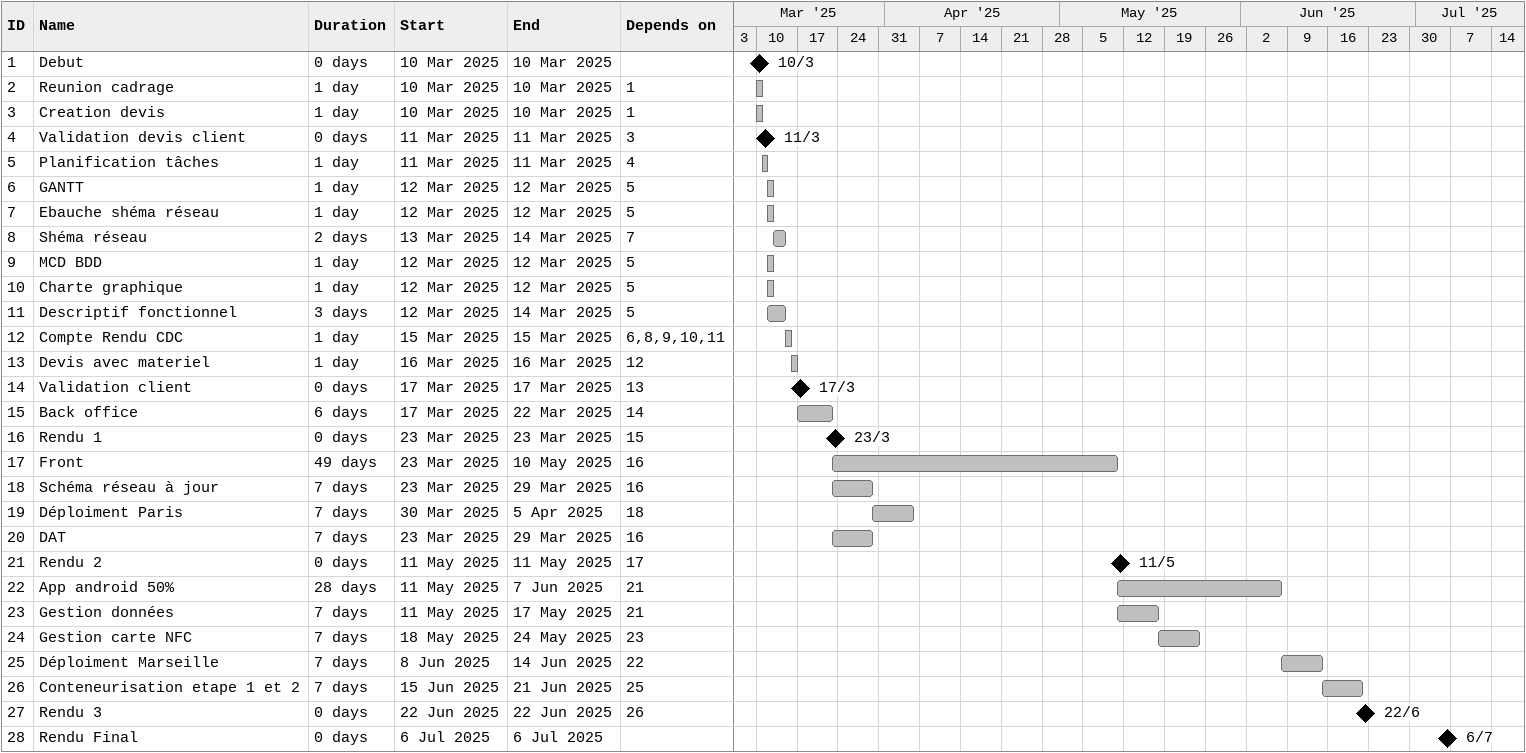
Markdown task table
| ID | Task | Duration | Start | Finish | Predecessors |
|---|---|---|---|---|---|
| 1 | Debut | 0d | 2025-03-10 | 2025-03-10 |  |
| 2 | Reunion cadrage | 1d | 2025-03-10 | 2025-03-10 | 1 |
| 3 | Creation devis | 1d | 2025-03-10 | 2025-03-10 | 1 |
| 4 | Validation devis client | 0d | 2025-03-11 | 2025-03-11 | 3 |
| 5 | Planification tâches | 1d | 2025-03-11 | 2025-03-11 | 4 |
| 6 | GANTT | 1d | 2025-03-12 | 2025-03-12 | 5 |
| 7 | Ebauche shéma réseau | 1d | 2025-03-12 | 2025-03-12 | 5 |
| 8 | Shéma réseau | 2d | 2025-03-13 | 2025-03-14 | 7 |
| 9 | MCD BDD | 1d | 2025-03-12 | 2025-03-12 | 5 |
| 10 | Charte graphique | 1d | 2025-03-12 | 2025-03-12 | 5 |
| 11 | Descriptif fonctionnel | 3d | 2025-03-12 | 2025-03-14 | 5 |
| 12 | Compte Rendu CDC | 1d | 2025-03-15 | 2025-03-15 | 6, 8, 9, 10, 11 |
| 13 | Devis avec materiel | 1d | 2025-03-16 | 2025-03-16 | 12 |
| 14 | Validation client | 0d | 2025-03-17 | 2025-03-17 | 13 |
| 15 | Back office | 6d | 2025-03-17 | 2025-03-22 | 14 |
| 16 | Rendu 1 | 0d | 2025-03-23 | 2025-03-23 | 15 |
| 17 | Front | 49d | 2025-03-23 | 2025-05-10 | 16 |
| 18 | Schéma réseau à jour | 7d | 2025-03-23 | 2025-03-29 | 16 |
| 19 | Déploiment Paris | 7d | 2025-03-30 | 2025-04-05 | 18 |
| 20 | DAT | 7d | 2025-03-23 | 2025-03-29 | 16 |
| 21 | Rendu 2 | 0d | 2025-05-11 | 2025-05-11 | 17 |
| 22 | App android 50% | 28d | 2025-05-11 | 2025-06-07 | 21 |
| 23 | Gestion données | 7d | 2025-05-11 | 2025-05-17 | 21 |
| 24 | Gestion carte NFC | 7d | 2025-05-18 | 2025-05-24 | 23 |
| 25 | Déploiment Marseille | 7d | 2025-06-08 | 2025-06-14 | 22 |
| 26 | Conteneurisation etape 1 et 2 | 7d | 2025-06-15 | 2025-06-21 | 25 |
| 27 | Rendu 3 | 0d | 2025-06-22 | 2025-06-22 | 26 |
| 28 | Rendu Final | 0d | 2025-07-06 | 2025-07-06 |  |
